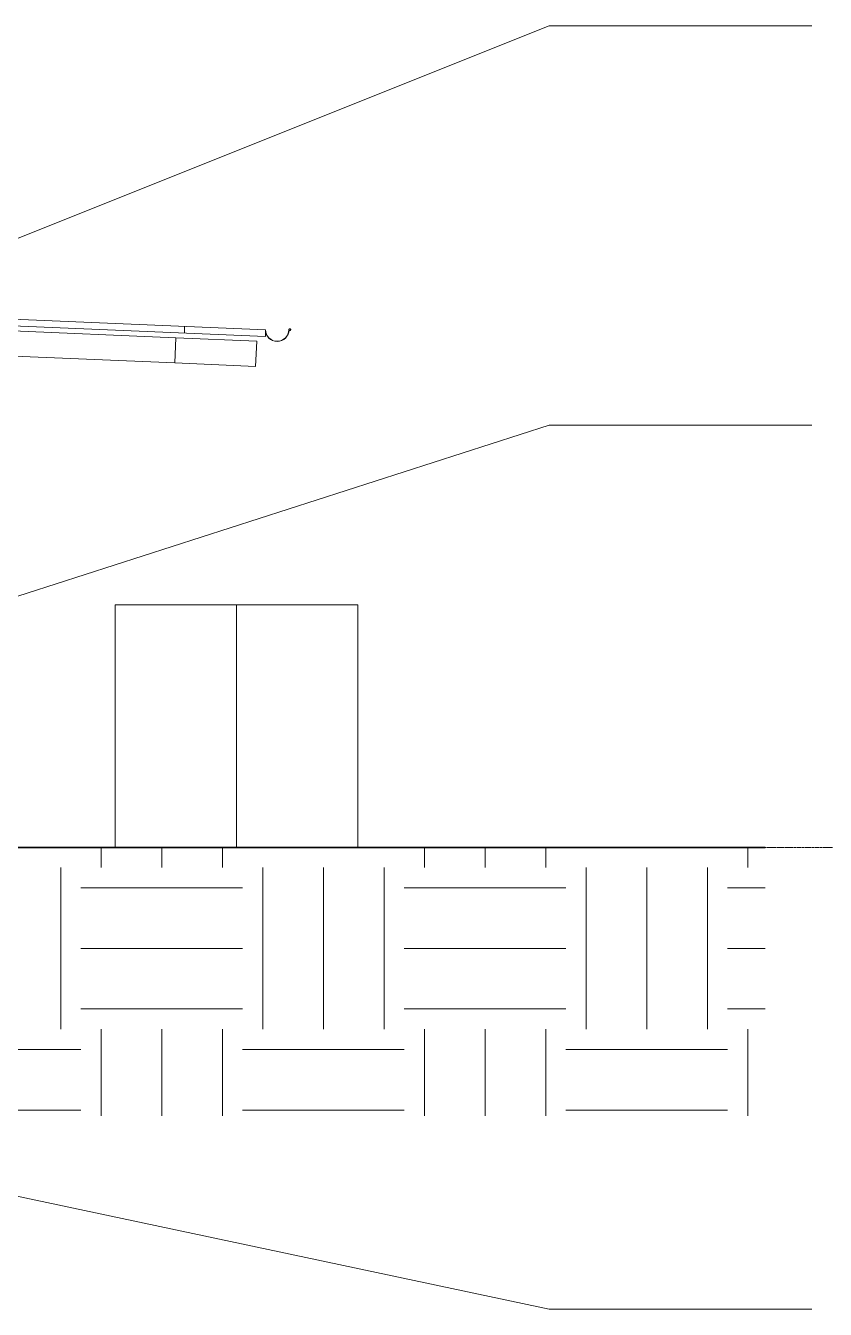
# Model space of a CAD drawing. Header units: inches. Extents: x 20230 to 40520, y -638 to 835.
# Drawn here: x 22814.5 to 23051.9, y -137.1 to 244 of the extents above; entities that cross this region are included whole.
import ezdxf

# ---------------------------------------------------------------- set-up
doc = ezdxf.new("R2010")
doc.units = ezdxf.units.IN
doc.header["$MEASUREMENT"] = 0
doc.linetypes.add('Grid Line 1_2_', pattern=[0.875, 0.5, -0.125, 0.125, -0.125])
for name, color, linetype, lineweight in [('A-ANNO-KEYN', 231, 'Continuous', 9), ('A-FLOR-LEVL', 51, 'Continuous', 9), ('A-ROOF', 132, 'Continuous', 9), ('A-ROOF-OTLN', 132, 'Continuous', 9), ('C-TOPO', 7, 'Continuous', 9), ('E-ELEC-EQPM', 71, 'Continuous', 9), ('EOP-PR', 4, 'Continuous', 13), ('S-BEAM', 12, 'Continuous', 9)]:
    doc.layers.add(name, color=color, linetype=linetype, lineweight=lineweight)

# ---------------------------------------------------------------- blocks, each defined once
blk = doc.blocks.new('Transformer-Dry-Type-Siemens - 6x6x6-1004770-Elevation - West')
at = {"layer": 'E-ELEC-EQPM'}
for p, q in [((22913.05, 72), (22877.05, 72)), ((22913.05, 72), (22877.05, 72)), ((22913.05, 0), (22913.05, 72)), ((22913.05, 0), (22913.05, 72))]:
    blk.add_line(p, q, dxfattribs=at)
blk = doc.blocks.new('Transformer-Dry-Type-Siemens - 6x3x6-1005805-Elevation - West')
at = {"layer": 'E-ELEC-EQPM'}
for p, q in [((22841.05, 72), (22841.05, 0)), ((22877.05, 72), (22841.05, 72)), ((22877.05, 72), (22841.05, 72)), ((22841.05, 72), (22841.05, 0)), ((22877.05, 0), (22877.05, 72)), ((22877.05, 0), (22877.05, 72))]:
    blk.add_line(p, q, dxfattribs=at)
blk = doc.blocks.new('Dimension Lumber - 5_5 x 7_5 Glulam-1403171-Elevation - West')
at = {"layer": 'S-BEAM'}
for p, q in [((22859.05, 151.35), (22883.04, 150.35)), ((22883.04, 150.35), (22882.73, 142.86)), ((22882.73, 142.86), (22858.74, 143.86))]:
    blk.add_line(p, q, dxfattribs=at)
blk = doc.blocks.new('Dimension Lumber - 5_5 x 7_5 Glulam-1403170-Elevation - West')
at = {"layer": 'S-BEAM'}
for p, q in [((22808.3, 153.46), (22859.05, 151.35)), ((22859.05, 151.35), (22858.74, 143.86)), ((22858.74, 143.86), (22798.62, 146.36))]:
    blk.add_line(p, q, dxfattribs=at)

msp = doc.modelspace()

# ---------------------------------------------------------------- hatches: boundary and pattern name
at = {"layer": 'C-TOPO'}
h = msp.add_hatch(dxfattribs=at)
h.set_pattern_fill('FP_12', color=256, style=0, pattern_type=2)
h.set_pattern_definition([(0, (22782.816, 0), (48, 48), [48, -48]), (0, (22782.816, 18), (48, 48), [48, -48]), (0, (22782.816, 36), (48, 48), [48, -48]), (90, (22788.816, 42), (-48, 48), [48, -48]), (90, (22806.816, 42), (-48, 48), [48, -48]), (90, (22824.816, 42), (-48, 48), [48, -48])])
h.paths.add_polyline_path([(23034, -79.68), (23034, 0), (20555.04, 0), (20555.04, -79.68), (23032.45, -79.68)], flags=0)

# ---------------------------------------------------------------- linework, layer by layer
at = {"layer": 'A-ANNO-KEYN', "color": 153}
for p, q in [((22468.83, 43.64), (22969.88, 244.02)), ((22969.88, 244.02), (23047.88, 244.02)), ((22771.27, 61.48), (22969.88, 125.36)), ((22969.88, 125.36), (23047.88, 125.36)), ((22227.12, 20.57), (22969.88, -137.14)), ((22969.88, -137.14), (23047.88, -137.14))]:
    msp.add_line(p, q, dxfattribs=at)
at = {"layer": 'A-FLOR-LEVL', "linetype": 'Grid Line 1_2_'}
msp.add_line((20361.6, 0), (23817.88, 0), dxfattribs=at)
at = {"layer": 'A-ROOF'}
for p, q in [((22808.3, 156.97), (22885.62, 153.75)), ((22808.3, 154.97), (22885.62, 151.74)), ((22861.62, 152.74), (22861.62, 154.75)), ((22885.62, 153.75), (22885.62, 151.74))]:
    msp.add_line(p, q, dxfattribs=at)
at = {"layer": 'A-ROOF-OTLN'}
for p, q in [((22885.68, 153.75), (22885.62, 153.75)), ((22892.72, 153.55), (22892.67, 153.5))]:
    msp.add_line(p, q, dxfattribs=at)
for centre, radius, start, end in [((22889.12, 153.75), 3.5, 180, 360), ((22889.12, 153.75), 3.44, 180, 0), ((22892.86, 153.75), 0.306, 232.159, 180), ((22892.86, 153.75), 0.243, 234.011, 180)]:
    msp.add_arc(centre, radius, start, end, dxfattribs=at)
at = {"layer": 'C-TOPO', "lineweight": 35}
for p, q in [((22956.74, 0), (22588.7, 0)), ((22966.1, 0), (22956.74, 0)), ((22975.15, 0), (22966.1, 0)), ((22987.54, 0), (22975.15, 0)), ((23000.73, 0), (22987.54, 0)), ((23015.39, 0), (23000.73, 0)), ((23032.45, 0), (23015.39, 0)), ((23034, 0), (23032.45, 0))]:
    msp.add_line(p, q, dxfattribs=at)
at = {"layer": 'C-TOPO'}
for p, q in [((22956.74, 0), (22588.7, 0)), ((22966.1, 0), (22956.74, 0)), ((22975.15, 0), (22966.1, 0)), ((22975.15, 0), (22987.55, 0)), ((22987.55, 0), (23000.73, 0)), ((23000.73, 0), (23015.38, 0)), ((23032.45, 0), (23015.38, 0)), ((23034, 0), (23032.45, 0))]:
    msp.add_line(p, q, dxfattribs=at)
at = {"layer": 'EOP-PR'}
msp.add_line((22885.83, 0), (22885.09, 0), dxfattribs=at)

# ---------------------------------------------------------------- block references
at = {"layer": 'E-ELEC-EQPM'}
for name in ['Transformer-Dry-Type-Siemens - 6x3x6-1005805-Elevation - West', 'Transformer-Dry-Type-Siemens - 6x6x6-1004770-Elevation - West']:
    msp.add_blockref(name, (0, 0), dxfattribs=at)
at = {"layer": 'S-BEAM'}
for name in ['Dimension Lumber - 5_5 x 7_5 Glulam-1403170-Elevation - West', 'Dimension Lumber - 5_5 x 7_5 Glulam-1403171-Elevation - West']:
    msp.add_blockref(name, (0, 0), dxfattribs=at)

doc.saveas('drawing.dxf')
